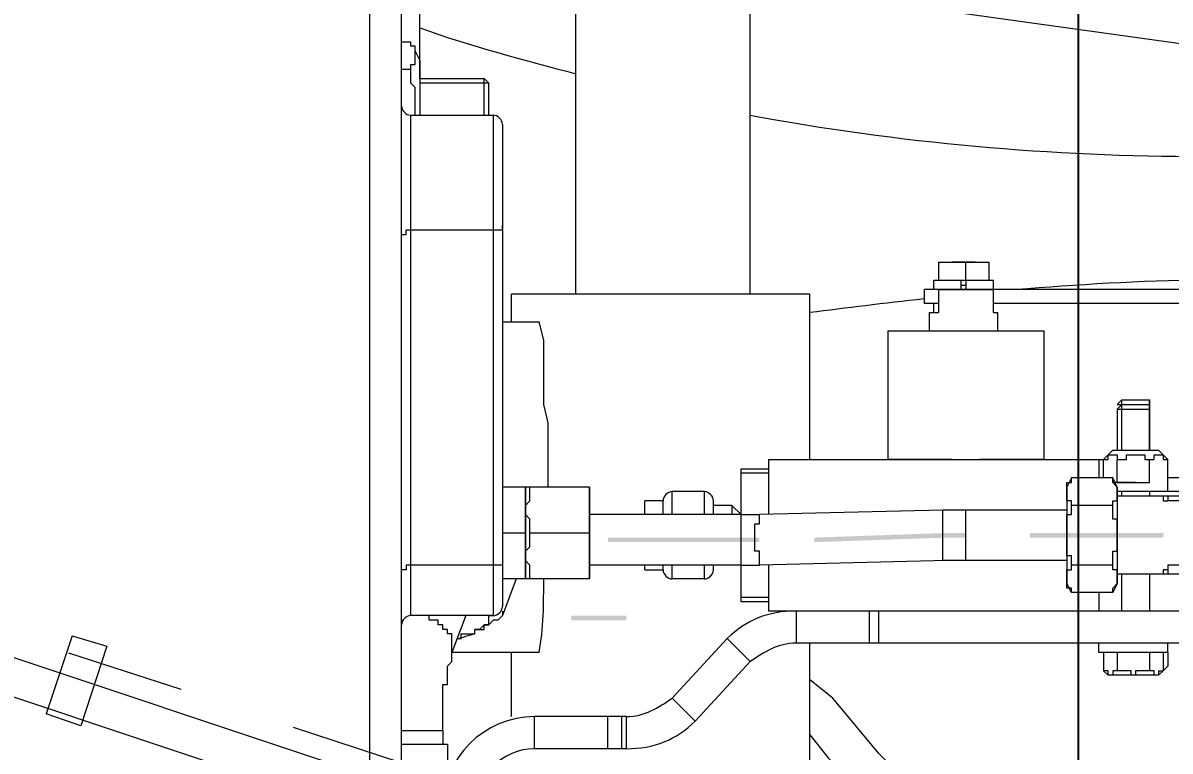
# Model space of a CAD drawing. Header units: millimetres. Extents: x 25083 to 52777, y 24772 to 45779.
# Drawn here: x 39033.2 to 39126.1, y 33747.7 to 33806.6 of the extents above; entities that cross this region are included whole.
import ezdxf

# ---------------------------------------------------------------- set-up
doc = ezdxf.new("R2010")
doc.units = ezdxf.units.MM
doc.layers.add('小车', color=7, linetype='Continuous')
doc.styles.get("Standard").update_dxf_attribs({"font": ''})
doc.styles.add('标准', font='', dxfattribs={"width": 0.667})
doc.styles.get('Standard').set_extended_font_data('SimSun')
doc.styles.get('标准').set_extended_font_data('FangSong_GB2312')
doc.dimstyles.new('ISO-25', dxfattribs={"dimtxt": 2.5, "dimasz": 2.5, "dimexe": 1.25, "dimexo": 0.625, "dimtad": 1, "dimtxsty": 'Standard', "dimcen": 2.5, "dimadec": 0, "dimazin": 0, "dimtfac": 1, "dimtmove": 0, "dimatfit": 3, "dimfxl": 1, "dimarcsym": 0})
doc.dimstyles.new('标准', dxfattribs={"dimtxt": 35, "dimasz": 4, "dimexe": 2, "dimexo": 0, "dimtad": 1, "dimdec": 1, "dimzin": 9, "dimdsep": 46, "dimtxsty": '标准', "dimcen": 0, "dimdle": 6, "dimazin": 2, "dimtfac": 1, "dimtdec": 1, "dimtmove": 0, "dimatfit": 3, "dimfxl": 1, "dimtolj": 1, "dimtzin": 0, "dimarcsym": 0})

# ---------------------------------------------------------------- blocks, each defined once
blk = doc.blocks.new('*D925')
at = {"color": 0, "lineweight": -2}
for p, q in [((29677.862, 34881.662), (29677.862, 32448.293)), ((40733.017, 34757.645), (40733.017, 32448.293)), ((29680.362, 32449.543), (40730.517, 32449.543))]:
    blk.add_line(p, q, dxfattribs=at)
at = {"color": 0}
for points in [[(29680.362, 32449.96), (29680.362, 32449.127), (29677.862, 32449.543)], [(40730.517, 32449.127), (40730.517, 32449.96), (40733.017, 32449.543)]]:
    blk.add_solid(points, dxfattribs=at)
at = {"layer": 'DEFPOINTS', "color": 0}
for p in [(29677.862, 34882.287), (40733.017, 34758.27), (40733.017, 32449.543)]:
    blk.add_point(p, dxfattribs=at)
at = {"color": 0, "insert": (35205.439, 32451.628), "char_height": 2.5, "attachment_point": 5}
blk.add_mtext('11055,15', dxfattribs=at)
blk = doc.blocks.new('zw$D2F4')
h = blk.add_hatch(color=7)
h.dxf.hatch_style = 2
h.paths.add_polyline_path([(579.32, 408.866), (579.32, 413.323), (578.949, 413.323), (578.949, 411.094), (578.949, 410.723), (578.949, 408.866)])
h = blk.add_hatch(color=7)
h.dxf.hatch_style = 2
h.paths.add_polyline_path([(585.633, 399.582), (585.633, 410.352), (585.262, 410.352), (585.262, 399.582)])
h = blk.add_hatch(color=7)
h.dxf.hatch_style = 2
h.paths.add_polyline_path([(585.633, 398.097), (585.633, 398.468), (585.633, 399.582), (585.262, 399.582), (585.262, 398.097)])
h = blk.add_hatch(color=7)
h.dxf.hatch_style = 2
h.paths.add_polyline_path([(586.004, 382.871), (585.633, 393.641), (585.262, 393.641), (585.633, 382.871)])
h = blk.add_hatch(color=7)
h.dxf.hatch_style = 2
h.paths.add_polyline_path([(586.004, 381.386), (586.004, 381.757), (586.004, 382.871), (585.633, 382.871), (585.633, 381.386)])
h = blk.add_hatch(color=7)
h.dxf.hatch_style = 2
h.paths.add_polyline_path([(586.004, 365.417), (586.004, 376.187), (585.633, 376.187), (585.633, 365.417)])
at = {"color": 7, "lineweight": 5}
for points in [[(860.067, 429.662), (196.078, 429.662)], [(196.078, 427.063), (860.067, 427.063)], [(568.922, 427.063), (568.922, 423.349)], [(570.036, 427.063), (570.036, 423.721)], [(579.32, 426.32), (619.798, 426.32)], [(579.32, 419.636), (579.32, 426.32)], [(583.405, 426.32), (583.405, 426.691), (583.034, 426.691), (583.034, 427.063)], [(583.405, 419.636), (583.405, 426.32)], [(610.143, 427.063), (610.143, 426.691), (610.514, 426.691), (610.514, 426.32)], [(610.514, 426.32), (610.514, 419.636)], [(619.798, 426.32), (619.798, 419.636)], [(619.798, 425.949), (622.026, 425.949), (622.398, 426.32), (623.512, 426.32)], [(623.512, 427.063), (623.512, 426.32)], [(623.512, 426.32), (623.883, 426.32), (623.883, 425.949), (624.626, 425.949)], [(624.997, 425.949), (625.369, 425.949), (625.369, 426.32), (625.74, 426.32)], [(625.74, 427.063), (625.74, 426.32)], [(624.254, 425.577), (619.798, 425.577)], [(622.769, 425.577), (637.623, 425.577)], [(622.769, 425.577), (622.769, 420.378)], [(624.254, 425.577), (624.997, 425.949)], [(624.626, 425.949), (624.997, 425.949)], [(576.349, 422.978), (577.835, 422.978), (577.835, 423.349), (578.206, 423.349), (578.206, 423.721), (578.577, 423.721), (578.577, 424.092), (578.949, 424.092), (578.949, 424.835), (579.32, 424.835), (579.32, 425.206)], [(570.036, 423.721), (568.922, 423.721)], [(570.036, 423.721), (573.75, 423.721), (573.75, 423.349), (575.235, 423.349), (575.606, 422.978), (576.349, 422.978)], [(568.922, 423.349), (565.951, 423.349)], [(579.32, 421.864), (576.349, 422.978)], [(576.349, 415.922), (576.349, 422.978)], [(577.463, 422.607), (577.463, 422.235), (577.835, 422.235), (577.835, 421.121)], [(577.835, 421.121), (578.206, 421.121)], [(579.32, 418.893), (578.949, 419.264), (578.949, 419.636), (578.577, 420.007), (578.577, 420.378), (578.206, 420.75), (578.206, 421.121)], [(578.206, 421.121), (578.206, 420.378), (578.577, 420.378), (578.577, 420.007), (579.32, 420.007), (579.32, 419.636)], [(619.798, 420.378), (622.769, 420.378)], [(619.798, 420.007), (622.398, 420.007)], [(619.798, 420.007), (622.398, 420.007)], [(622.769, 420.378), (622.398, 420.007)], [(619.798, 419.636), (579.32, 419.636)], [(582.291, 417.779), (579.32, 418.893)], [(619.055, 418.893), (580.063, 418.893)], [(582.291, 411.837), (582.291, 418.893)], [(583.776, 418.893), (583.405, 418.893), (583.405, 419.636)], [(586.004, 418.893), (586.004, 417.036)], [(589.718, 411.837), (589.718, 418.893)], [(603.087, 418.893), (603.087, 415.922)], [(610.514, 419.636), (610.514, 418.893), (610.886, 418.893)], [(571.15, 418.15), (576.349, 418.15)], [(603.087, 418.15), (605.315, 418.15)], [(605.315, 394.012), (605.315, 418.15)], [(589.718, 417.036), (582.291, 417.036)], [(582.291, 416.665), (583.405, 416.665), (583.776, 417.036), (584.148, 417.036)], [(582.291, 417.036), (584.148, 417.036)], [(584.148, 417.036), (584.519, 417.036), (584.89, 416.665), (586.004, 416.665)], [(584.148, 417.036), (586.004, 417.036)], [(586.004, 416.665), (587.119, 416.665), (587.49, 417.036), (587.861, 417.036)], [(586.004, 417.036), (587.861, 417.036)], [(587.861, 417.036), (588.233, 417.036), (588.604, 416.665), (589.718, 416.665)], [(587.861, 417.036), (589.718, 417.036)], [(568.551, 416.293), (571.15, 416.293)], [(571.15, 408.866), (571.15, 416.293)], [(586.004, 416.665), (586.004, 411.837)], [(589.718, 415.179), (594.917, 415.179), (596.403, 415.551), (601.602, 415.551), (603.087, 415.922)], [(605.315, 412.951), (637.623, 412.951)], [(582.291, 411.837), (589.718, 411.837)], [(584.148, 411.837), (582.291, 411.837)], [(583.405, 399.582), (583.405, 411.837)], [(586.004, 411.837), (584.148, 411.837)], [(587.861, 411.837), (586.004, 411.837)], [(587.49, 399.582), (587.49, 411.837)], [(589.718, 411.837), (587.861, 411.837)], [(568.551, 410.352), (571.15, 410.352)], [(568.551, 409.238), (571.15, 409.238)], [(571.15, 408.866), (568.551, 408.866)], [(583.034, 407.381), (583.405, 407.381)], [(583.034, 407.381), (583.034, 405.895)], [(587.49, 407.381), (588.604, 407.381)], [(588.604, 405.895), (588.604, 407.381)], [(583.034, 405.895), (583.405, 405.895)], [(587.49, 405.895), (588.604, 405.895)], [(572.636, 405.153), (570.779, 403.296)], [(577.463, 400.696), (572.636, 405.153)], [(582.291, 405.153), (583.405, 405.153)], [(582.291, 402.553), (582.291, 405.153)], [(587.49, 405.153), (589.347, 405.153)], [(589.347, 402.553), (589.347, 405.153)], [(583.405, 402.553), (582.291, 402.553)], [(589.347, 402.553), (587.49, 402.553)], [(583.034, 401.81), (583.405, 401.81)], [(587.49, 401.81), (588.604, 401.81)], [(588.233, 400.325), (588.233, 401.81)], [(577.463, 400.696), (575.606, 398.84)], [(588.233, 400.325), (587.49, 400.325)], [(587.49, 399.582), (588.233, 400.325)], [(580.434, 399.582), (583.405, 399.582)], [(580.434, 397.354), (580.434, 399.582)], [(580.805, 399.582), (580.805, 397.354)], [(583.405, 399.582), (587.49, 399.582)], [(587.49, 399.582), (591.204, 399.582)], [(590.832, 397.354), (590.832, 399.582)], [(591.204, 399.582), (591.204, 397.354)], [(583.405, 398.097), (584.519, 398.097), (584.519, 398.468), (586.376, 398.468), (586.747, 398.468), (586.747, 398.097), (587.49, 398.097)], [(605.315, 398.84), (637.623, 398.84)], [(583.776, 382.871), (583.405, 398.097)], [(587.861, 383.242), (587.49, 398.097)], [(583.405, 397.354), (579.691, 397.354)], [(579.691, 370.616), (579.691, 397.354)], [(591.946, 397.354), (587.49, 397.354)], [(591.946, 397.354), (591.946, 382.5)], [(579.691, 395.126), (577.092, 395.126)], [(579.691, 360.961), (579.691, 395.126)], [(569.665, 394.012), (567.808, 392.526), (565.951, 390.67), (564.094, 389.556), (562.609, 388.07), (560.752, 386.956), (559.267, 386.213), (557.781, 385.099), (555.924, 384.357), (548.497, 380.643), (547.012, 380.272), (545.526, 379.529), (544.041, 379.158), (542.927, 378.786), (539.956, 378.043), (537.728, 377.301), (536.242, 376.929), (535.128, 376.558), (534.014, 376.558), (532.9, 376.187)], [(533.272, 372.844), (533.643, 372.844), (542.555, 375.073), (544.041, 375.815), (545.898, 376.187), (547.755, 376.929), (549.24, 377.672), (556.667, 380.643), (562.238, 383.985), (564.094, 385.471), (566.322, 386.585), (568.179, 388.442), (572.636, 392.155), (574.121, 394.012)], [(562.238, 394.012), (577.092, 394.012)], [(591.946, 394.012), (605.315, 394.012)], [(577.092, 389.184), (579.691, 389.184)], [(577.092, 388.442), (579.691, 388.442)], [(602.344, 387.699), (591.946, 387.699)], [(591.946, 382.5), (591.946, 387.699)], [(602.344, 387.699), (602.344, 375.444)], [(602.344, 387.699), (602.344, 375.073)], [(604.572, 384.728), (605.687, 384.728)], [(604.572, 383.614), (604.572, 384.728)], [(605.687, 345.364), (605.687, 384.728)], [(603.83, 384.357), (602.344, 384.357)], [(603.83, 384.357), (603.83, 383.614)], [(603.83, 383.985), (604.572, 383.985)], [(605.687, 383.614), (603.83, 383.614)], [(605.687, 383.985), (606.429, 383.985)], [(605.687, 383.614), (605.687, 379.158)], [(606.429, 379.158), (606.429, 383.985)], [(607.915, 383.614), (606.429, 383.614)], [(606.429, 379.529), (606.429, 383.614)], [(607.915, 383.614), (607.915, 379.529)], [(607.915, 383.614), (607.915, 382.5)], [(583.776, 382.871), (583.776, 383.242), (586.747, 383.242), (587.861, 383.242)], [(591.946, 382.5), (591.946, 381.386)], [(605.687, 381.757), (606.429, 381.757)], [(606.058, 381.757), (606.058, 381.386)], [(607.915, 381.386), (607.915, 382.5)], [(583.776, 381.386), (587.861, 381.386)], [(583.776, 373.216), (583.776, 381.386)], [(587.861, 373.216), (587.861, 381.386)], [(591.946, 381.386), (591.946, 380.272)], [(591.946, 381.386), (591.946, 380.643)], [(606.429, 381.386), (605.687, 381.386)], [(606.429, 381.386), (607.915, 381.386)], [(607.915, 380.643), (607.915, 381.386)], [(591.946, 380.643), (591.946, 370.245)], [(591.946, 375.073), (591.946, 380.272)], [(607.915, 380.643), (607.915, 379.529)], [(603.83, 379.158), (604.572, 379.158)], [(603.83, 379.158), (605.687, 379.158)], [(603.83, 379.158), (603.83, 378.786)], [(604.572, 344.25), (604.572, 379.158)], [(605.687, 379.158), (606.429, 379.158)], [(607.915, 379.529), (606.429, 379.529)], [(602.344, 378.786), (603.83, 378.786)], [(602.344, 375.444), (602.344, 375.073)], [(602.344, 375.073), (591.946, 375.073)], [(581.177, 372.844), (581.92, 373.216)], [(581.177, 372.844), (581.548, 372.844), (581.548, 373.216), (582.291, 373.216)], [(581.177, 369.502), (581.177, 372.844)], [(589.718, 373.216), (581.92, 373.216)], [(582.291, 373.216), (583.034, 373.216), (583.034, 372.844), (583.405, 372.844)], [(583.405, 372.844), (584.148, 372.844), (584.148, 373.216), (586.004, 373.216)], [(583.405, 369.502), (583.405, 372.844)], [(586.004, 373.216), (587.49, 373.216), (587.49, 372.844), (588.233, 372.844)], [(588.233, 372.844), (588.604, 372.844), (588.604, 373.216), (589.347, 373.216)], [(588.233, 369.502), (588.233, 372.844)], [(589.347, 373.216), (590.089, 373.216), (590.089, 372.844), (590.461, 372.844)], [(590.461, 372.844), (589.718, 373.216)], [(590.461, 369.502), (590.461, 372.844)], [(576.349, 370.616), (577.092, 370.616)], [(576.349, 365.046), (576.349, 370.616)], [(581.177, 370.616), (579.691, 370.616)], [(591.946, 370.616), (590.461, 370.616)], [(574.492, 369.502), (574.492, 369.874), (574.864, 369.874), (574.864, 370.245)], [(574.864, 370.245), (574.492, 369.874)], [(574.492, 365.789), (574.492, 369.874)], [(576.349, 370.245), (574.864, 370.245)], [(590.461, 370.245), (591.946, 370.245)], [(591.946, 370.245), (592.689, 369.502)], [(591.946, 370.245), (591.946, 369.874), (592.318, 369.874), (592.318, 369.502), (592.318, 369.131), (591.946, 369.131)], [(574.864, 369.131), (574.864, 369.502), (574.492, 369.502)], [(574.492, 367.645), (574.492, 368.017), (574.864, 368.017), (574.864, 369.131)], [(576.349, 369.131), (574.864, 369.131)], [(579.691, 368.759), (582.662, 368.759)], [(581.92, 369.131), (581.177, 369.502)], [(581.177, 369.502), (581.548, 369.502), (581.92, 369.131), (582.291, 369.131)], [(589.718, 369.131), (581.92, 369.131)], [(582.291, 369.131), (583.034, 369.131), (583.034, 369.502), (583.405, 369.502)], [(582.662, 365.417), (582.662, 369.131)], [(583.405, 369.502), (584.519, 369.502), (584.519, 369.131), (586.004, 369.131)], [(586.004, 369.131), (587.119, 369.131), (587.119, 369.502), (588.233, 369.502)], [(588.233, 369.502), (588.604, 369.502), (588.604, 369.131), (589.347, 369.131)], [(588.975, 365.417), (588.975, 369.131)], [(588.975, 368.759), (589.347, 368.759)], [(589.347, 369.131), (589.718, 369.131), (590.089, 369.502), (590.461, 369.502)], [(589.347, 363.932), (589.347, 369.131)], [(589.718, 369.131), (590.461, 369.502)], [(590.089, 367.645), (590.089, 369.502)], [(590.089, 369.131), (591.946, 369.131)], [(590.089, 369.131), (590.089, 367.645)], [(591.946, 369.131), (591.946, 368.388), (592.318, 368.388), (592.318, 367.645)], [(592.689, 369.502), (592.689, 365.789)], [(596.031, 369.131), (592.689, 369.131)], [(596.403, 368.759), (596.031, 369.131)], [(596.031, 369.131), (596.031, 366.531)], [(596.774, 368.759), (596.403, 369.131)], [(596.403, 369.131), (596.403, 368.759)], [(596.403, 368.759), (596.403, 366.531)], [(596.403, 368.759), (596.403, 366.531)], [(596.774, 368.759), (596.774, 366.531)], [(596.774, 368.759), (596.774, 366.531)], [(574.864, 366.531), (574.864, 367.645), (574.492, 367.645)], [(590.089, 367.645), (590.089, 366.531)], [(592.318, 367.645), (592.318, 366.903), (591.946, 366.903), (591.946, 366.531)], [(574.492, 365.789), (574.492, 366.16), (574.864, 366.16), (574.864, 366.531)], [(576.349, 366.531), (574.864, 366.531)], [(582.662, 366.531), (579.691, 366.531)], [(589.347, 366.531), (588.975, 366.531)], [(590.089, 366.531), (591.946, 366.531)], [(591.946, 366.531), (591.946, 366.16), (592.318, 366.16), (592.318, 365.789), (592.318, 365.417), (591.946, 365.417), (591.946, 365.046)], [(596.403, 366.531), (592.689, 366.531)], [(596.031, 366.531), (592.689, 366.531)], [(596.403, 366.531), (596.031, 366.531)], [(596.774, 366.531), (596.403, 366.531)], [(574.864, 365.789), (574.492, 365.789)], [(574.864, 365.417), (574.492, 365.789)], [(576.349, 365.417), (574.864, 365.417)], [(576.349, 365.046), (575.235, 365.046)], [(576.349, 365.046), (577.092, 365.046)], [(576.349, 365.046), (577.092, 365.046)], [(583.034, 365.417), (582.662, 365.417)], [(582.662, 360.218), (582.662, 365.417)], [(583.405, 365.046), (582.662, 365.046)], [(583.405, 365.046), (583.034, 365.046), (583.034, 365.417)], [(583.405, 361.704), (583.405, 365.046)], [(588.975, 365.417), (588.604, 365.417)], [(588.604, 365.417), (588.604, 365.046)], [(588.975, 365.046), (588.604, 365.046)], [(588.604, 361.704), (588.604, 365.046)], [(588.975, 360.218), (588.975, 365.417)], [(589.347, 365.046), (590.089, 365.046)], [(590.089, 365.046), (591.946, 365.046)], [(590.461, 350.192), (590.461, 365.046)], [(591.946, 365.046), (592.689, 365.789)]]:
    blk.add_lwpolyline(points, dxfattribs=at)
at = {"color": 7, "lineweight": 0}
for points in [[(622.398, 420.007), (622.398, 425.577)], [(568.551, 408.866), (568.551, 416.293)], [(575.606, 398.84), (570.779, 403.296)], [(577.092, 360.961), (577.092, 395.126)], [(592.689, 368.759), (596.403, 368.759)], [(596.403, 368.759), (596.774, 368.759)], [(592.689, 366.531), (596.403, 366.531)], [(596.403, 366.531), (596.774, 366.531)]]:
    blk.add_lwpolyline(points, dxfattribs=at)
at = {"color": 7, "lineweight": 5}
for points in [[(579.32, 426.32), (579.32, 426.691), (578.949, 427.063), (578.577, 427.063)], [(620.541, 427.063), (620.17, 427.063), (619.798, 426.691), (619.798, 426.32)], [(626.854, 425.577), (625.369, 421.492), (624.254, 417.036), (623.14, 412.951)], [(571.15, 416.293), (571.15, 420.378), (567.808, 423.721), (563.723, 423.721)], [(577.463, 422.607), (577.463, 422.235), (577.835, 421.492), (577.835, 421.121)], [(579.32, 419.636), (579.32, 419.264), (579.691, 418.893), (580.063, 418.893)], [(579.691, 418.893), (579.691, 418.893), (579.32, 418.893), (579.32, 418.893)], [(619.055, 418.893), (619.427, 418.893), (619.798, 419.264), (619.798, 419.636)], [(576.349, 415.922), (578.206, 415.551), (580.434, 415.551), (582.291, 415.551)], [(571.15, 408.866), (571.15, 407.381), (571.893, 406.267), (572.636, 405.153)], [(583.034, 405.895), (582.662, 405.895), (582.291, 405.524), (582.291, 405.153)], [(589.347, 405.153), (589.347, 405.524), (588.975, 405.895), (588.604, 405.895)], [(582.291, 402.553), (582.291, 402.182), (582.662, 401.81), (583.034, 401.81)], [(588.604, 401.81), (588.975, 401.81), (589.347, 402.182), (589.347, 402.553)], [(579.691, 395.126), (579.691, 397.354), (578.949, 399.211), (577.463, 400.696)], [(583.405, 399.582), (583.405, 399.211), (583.405, 398.468), (583.405, 398.097)], [(587.49, 399.582), (587.49, 399.211), (587.49, 398.468), (587.49, 398.097)], [(619.798, 398.84), (617.57, 386.956), (616.456, 374.33), (616.456, 362.075)], [(604.944, 384.728), (604.572, 388.07), (604.201, 391.041), (603.83, 394.012)], [(591.946, 388.07), (591.946, 388.07), (591.946, 387.699), (591.946, 387.699)], [(583.776, 381.386), (583.776, 381.757), (583.776, 382.5), (583.776, 382.871)], [(587.861, 381.386), (587.861, 381.757), (587.861, 382.5), (587.861, 383.242)], [(591.946, 382.5), (591.946, 382.128), (591.946, 381.757), (591.946, 381.386)], [(606.429, 362.075), (606.429, 367.274), (606.058, 372.473), (605.687, 377.301)], [(591.946, 375.073), (591.946, 375.073), (591.946, 375.073), (591.946, 375.073)], [(590.089, 369.131), (590.089, 369.131), (590.089, 369.131), (590.089, 369.131)], [(590.089, 366.531), (590.089, 366.531), (590.089, 366.531), (590.089, 366.531)], [(574.864, 365.789), (574.864, 365.789), (574.864, 365.789), (574.864, 365.417)], [(574.864, 365.417), (574.864, 365.417), (574.864, 365.417), (575.235, 365.046)]]:
    blk.add_open_spline(points, degree=3, dxfattribs=at)
at = {"color": 7, "lineweight": 0}
for points in [[(568.551, 416.293), (568.551, 418.893), (566.322, 421.121), (563.723, 421.121)], [(568.551, 408.866), (568.551, 406.638), (569.293, 404.781), (570.779, 403.296)], [(577.092, 395.126), (577.092, 396.611), (576.349, 397.725), (575.606, 398.84)]]:
    blk.add_open_spline(points, degree=3, dxfattribs=at)
blk = doc.blocks.new('*D468')
at = {"layer": 'DEFPOINTS', "color": 0}
for p in [(36394.726, 116814.498), (36374.449, 116811.675), (36378.59, 116781.931)]:
    blk.add_point(p, dxfattribs=at)
at = {"layer": '小车', "color": 0, "lineweight": -2}
for p, q in [((36394.726, 116814.498), (36388.79, 116857.133)), ((36374.449, 116811.675), (36396.706, 116814.773)), ((36398.315, 116788.715), (36395.277, 116810.536)), ((36378.59, 116781.931), (36400.847, 116785.029))]:
    blk.add_line(p, q, dxfattribs=at)
at = {"layer": '小车', "color": 0}
for points in [[(36395.937, 116810.628), (36394.617, 116810.444), (36394.726, 116814.498)], [(36398.975, 116788.807), (36397.654, 116788.623), (36398.866, 116784.754)]]:
    blk.add_solid(points, dxfattribs=at)
at = {"layer": '小车', "color": 0, "insert": (36409.434, 116840.295), "char_height": 35, "attachment_point": 5, "rotation": 277.92543, "style": '标准'}
blk.add_mtext('\\A1;30', dxfattribs=at)
blk = doc.blocks.new('A$C1A4175F5')
at = {"layer": '小车', "color": 7, "lineweight": 0}
for points in [[(247.215, 442.635), (867.071, 649.533)], [(246.235, 445.574), (853.493, 648.133)], [(229.857, 567.502), (686.91, 631.055)], [(557.283, 552.663), (554.483, 551.823)], [(557.283, 552.663), (559.383, 546.364)], [(554.483, 551.823), (556.583, 545.384)], [(556.583, 545.384), (559.383, 546.364)]]:
    blk.add_lwpolyline(points, dxfattribs=at)
at = {"layer": '小车', "color": 1, "lineweight": 0}
for points in [[(548.464, 548.324), (557.563, 551.263)], [(494.15, 530.406), (539.365, 545.244)]]:
    blk.add_lwpolyline(points, dxfattribs=at)
at = {"layer": '小车'}
dim = blk.add_aligned_dim(p1=(410.909, 592.677), p2=(406.768, 622.421), distance=-20.472, dimstyle='标准', dxfattribs=at)
dim.commit()
dim.dimension.update_dxf_attribs({"geometry": '*D468', "text_midpoint": (441.753, 651.042), "insert": (-35967.681, -116189.253)})
blk = doc.blocks.new('zw$50CE')
blk.add_blockref('zw$D2F4', (22.01, 103.569))
at = {"layer": '小车', "ltscale": 10, "xscale": -1, "rotation": 270}
blk.add_blockref('A$C1A4175F5', (47.032, 0), dxfattribs=at)

msp = doc.modelspace()

# ---------------------------------------------------------------- linework, layer by layer
at = {"ltscale": 15}
msp.add_lwpolyline([(39118.63, 33273.983), (39118.63, 34140.649), (39198.63, 34140.649), (39198.63, 33273.983)], close=True, dxfattribs=at)

# ---------------------------------------------------------------- block references
at = {"rotation": 90}
msp.add_blockref('zw$50CE', (39594.481, 33157.316), dxfattribs=at)

# ---------------------------------------------------------------- dimensions: what is measured, and where the dimension line sits
dim = msp.add_linear_dim(base=(40733.0166, 32449.5434), p1=(29677.8617, 34882.2868), p2=(40733.0166, 34758.2702), dimstyle='ISO-25')
dim.commit()
dim.dimension.update_dxf_attribs({"geometry": '*D925', "text_midpoint": (35205.4391, 32449.5434), "dimtype": 160})

doc.saveas('drawing.dxf')
